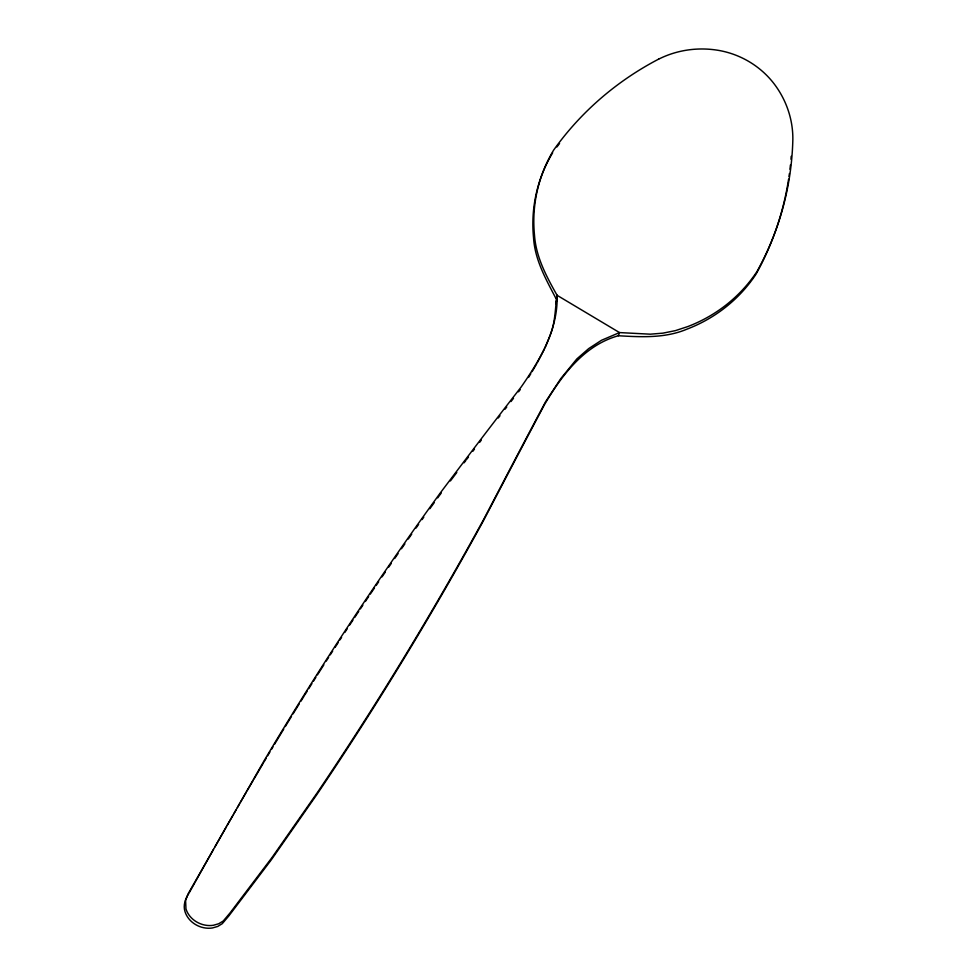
<?xml version="1.0" encoding="UTF-8"?>
<svg xmlns="http://www.w3.org/2000/svg" width="977" height="977" viewBox="0 0 977 977"><rect width="100%" height="100%" fill="white"/><g stroke="black" fill="none" stroke-linecap="round" stroke-linejoin="round"><path stroke-width="1.47" d="M658.608 59.145A310.82 297.704 14.1 0 0 553.593 150.177A150.092 143.753 14.1 0 0 534.492 235.164C535.982 257.085 546.497 276.589 557.085 295.31C555.095 308.256 555.412 322.105 550.369 334.684M188.817 893.491C185.325 898.84 182.955 905.252 184.995 911.614A22.544 19.21 22.7 0 0 212.4 927.967L217.724 926.44L222.292 923.656L228.801 915.962L271.118 860.078L316.377 795.241A3718.12 3544.238 15 0 0 483.029 521.474L503.314 482.699A893.027 47.58 -63.3 0 1 544.69 404.27C561.885 375.229 584.222 345.223 618.368 335.746L619.516 332.583L557.085 295.31C558.294 329.42 539.902 360.037 521.132 387.051A899.89 106.64 -55 0 0 466.432 458.323L440.432 492.762A3718.12 3544.238 15 0 0 264.095 760.753L188.024 893.992L185.593 900.452L185.972 908.928A22.544 19.21 22.7 0 0 213.377 925.28L218.701 923.753L223.269 920.981L230.108 912.86L272.094 857.415L317.366 792.555A3718.12 3544.238 15 0 0 484.006 518.787L503.924 480.708A899.89 47.946 -63.3 0 1 545.618 401.681L560.847 378.526L576.845 358.913L588.704 348.594L601.429 340.314L619.516 332.583L650.291 334.183L662.882 333.157L675.376 330.641L687.686 326.611A150.092 143.753 14.1 0 0 756.943 271.594A310.82 297.704 14.1 0 0 792.848 139.284C793.019 118.632 785.74 98.384 772.892 82.263A88.406 86.416 7.2 0 0 719.89 50.621C699.178 46.798 677.464 49.656 658.62 59.17M557.085 295.31L555.986 303.762M549.782 336.344L545.056 347.885M556.023 302.748L557.146 299.658M544.445 349.107L537.289 362.736M195.473 881.559L213.462 849.44M189.416 892.441L194.802 882.768M214.879 846.937L226.371 826.701M536.581 363.969L532.086 371.651M240.354 802.41L246.424 791.956M233.698 813.988L235.921 810.128M237.399 807.552L239.609 803.692M227.079 825.467L232.966 815.27M253.971 779.072L263.118 763.44M247.12 790.772L253.214 780.367M528.508 377.44L530.792 373.788M441.274 493.031L439.442 495.461A3718.12 3544.238 15 0 0 437.696 497.867M450.409 480.94L456.796 472.477M464.099 462.793L465.931 460.375M618.368 335.746C641.291 337.065 665.056 338.36 686.721 329.249A150.092 143.753 14.1 0 0 755.99 274.232A310.82 297.704 14.1 0 0 784.8 199.027M555.937 298.474C545.972 279.3 534.895 259.919 533.552 237.802A150.092 143.753 14.1 0 1 552.628 152.827M791.199 156.32A310.82 297.704 14.1 0 1 790.967 159.202M790.43 164.942A310.82 297.704 14.1 0 1 789.953 169.229M789.416 173.527A310.82 297.704 14.1 0 1 789.013 176.373M788.586 179.218A310.82 297.704 14.1 0 1 785.117 197.623M556.902 146.965A310.82 297.704 14.1 0 1 559.552 143.497M263.875 762.158A3718.12 3544.238 15 0 1 266.147 758.335M267.661 755.783A3718.12 3544.238 15 0 1 269.945 751.96M271.472 749.42A3718.12 3544.238 15 0 1 272.998 746.868M274.525 744.327A3718.12 3544.238 15 0 1 283.745 729.086M285.296 726.558A3718.12 3544.238 15 0 1 291.488 716.422M293.051 713.894A3718.12 3544.238 15 0 1 299.292 703.794M300.867 701.278A3718.12 3544.238 15 0 1 304.006 696.235M304.787 694.977A3718.12 3544.238 15 0 1 307.157 691.203M308.732 688.687A3718.12 3544.238 15 0 1 311.895 683.656M313.483 681.14A3718.12 3544.238 15 0 1 315.864 677.379M317.452 674.875A3718.12 3544.238 15 0 1 323.839 664.848M326.233 661.099A3718.12 3544.238 15 0 1 328.638 657.35M330.25 654.846A3718.12 3544.238 15 0 1 332.668 651.109M335.087 647.372A3718.12 3544.238 15 0 1 338.323 642.39M339.947 639.898A3718.12 3544.238 15 0 1 341.571 637.407M344.82 632.437A3718.12 3544.238 15 0 1 347.275 628.712M349.717 624.987A3718.12 3544.238 15 0 1 352.99 620.029M354.639 617.549A3718.12 3544.238 15 0 1 358.742 611.358M360.391 608.891A3718.12 3544.238 15 0 1 362.87 605.178M365.361 601.478A3718.12 3544.238 15 0 1 368.671 596.544M370.332 594.077A3718.12 3544.238 15 0 1 374.496 587.922M376.169 585.467A3718.12 3544.238 15 0 1 378.673 581.779M382.031 576.87A3718.12 3544.238 15 0 1 385.39 571.96M388.761 567.063A3718.12 3544.238 15 0 1 391.288 563.399M394.671 558.502A3718.12 3544.238 15 0 1 398.066 553.617M401.462 548.744A3718.12 3544.238 15 0 1 404.881 543.871M408.301 538.999A3718.12 3544.238 15 0 1 411.72 534.138M416.019 528.068A3718.12 3544.238 15 0 1 418.608 524.429M422.052 519.593A3718.12 3544.238 15 0 1 423.786 517.175M429.856 508.712A3718.12 3544.238 15 0 1 434.203 502.679M466.786 459.251A893.027 105.821 -55 0 1 468.496 456.992M472.77 451.35A893.027 105.821 -55 0 1 474.468 449.102M479.585 442.386A893.027 105.821 -55 0 1 481.295 440.151M498.282 417.973A893.027 105.821 -55 0 1 499.98 415.762M505.048 409.192A893.027 105.821 -55 0 1 506.745 407.006M510.959 401.559A893.027 105.821 -55 0 1 513.487 398.298M518.531 391.814A893.027 105.821 -55 0 1 520.204 389.652"/></g></svg>
